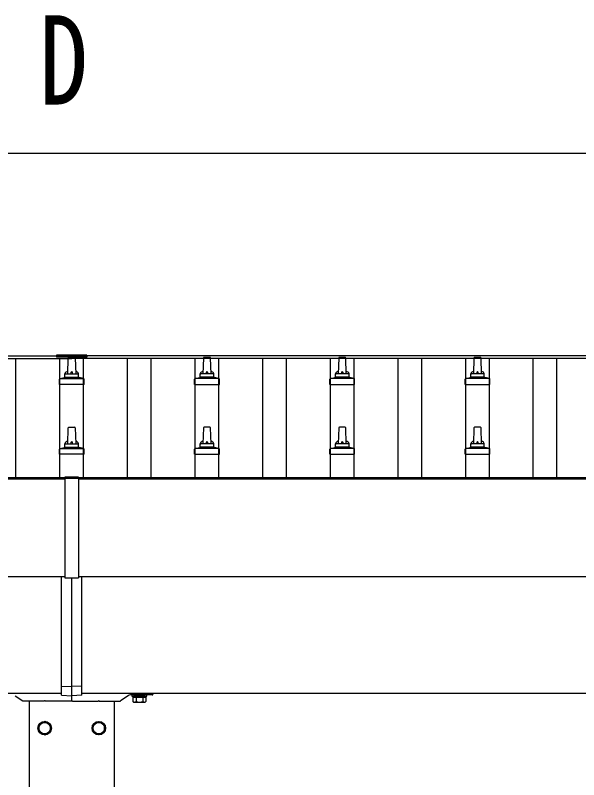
# Model space of a CAD drawing. Units: millimetres, scale not verified. Extents: x -16820 to 16820, y -11880 to 11880.
# Drawn here: x -7797 to -6964, y -6077 to -4947 of the extents above; entities that cross this region are included whole.
import ezdxf
from ezdxf.enums import TextEntityAlignment as Align

# ---------------------------------------------------------------- set-up
doc = ezdxf.new("R2010")
doc.units = ezdxf.units.MM
doc.header["$LTSCALE"] = 50
for name, color, linetype in [('0-4_YKK_13', 4, 'Continuous'), ('0-5_YKK_A1', 4, 'Continuous'), ('0-6_YKK_D', 6, 'Continuous')]:
    doc.layers.add(name, color=color, linetype=linetype)
doc.styles.add('ＭＳ ゴシック', font='')
doc.styles.get('ＭＳ ゴシック').set_extended_font_data('MS Gothic')

msp = doc.modelspace()

# ---------------------------------------------------------------- linework, layer by layer
at = {"layer": '0-4_YKK_13'}
for p, q in [((-7735.92, -5449.89), (-7735.92, -5452.73)), ((-7690.92, -5449.89), (-7735.92, -5449.89)), ((-7690.92, -5451.74), (-7735.92, -5451.74)), ((-7690.92, -5452.73), (-7735.92, -5452.73)), ((-7719.42, -5477.41), (-7718.69, -5453.88)), ((-7717.69, -5452.91), (-7709.15, -5452.91)), ((-7708.15, -5453.88), (-7707.42, -5477.41)), ((-7690.92, -5449.89), (-7690.92, -5452.73)), ((-7518.69, -5453.88), (-7519.42, -5477.41)), ((-7509.15, -5452.91), (-7517.69, -5452.91)), ((-7507.42, -5477.41), (-7508.15, -5453.88)), ((-7318.69, -5453.88), (-7319.42, -5477.41)), ((-7309.15, -5452.91), (-7317.69, -5452.91)), ((-7307.42, -5477.41), (-7308.15, -5453.88)), ((-7118.69, -5453.88), (-7119.42, -5477.41)), ((-7109.15, -5452.91), (-7117.69, -5452.91)), ((-7107.42, -5477.41), (-7108.15, -5453.88)), ((-7723.42, -5481.62), (-7723.42, -5477.41)), ((-7722.42, -5477.41), (-7704.42, -5477.41)), ((-7703.42, -5481.62), (-7703.42, -5477.41)), ((-7523.42, -5481.62), (-7523.42, -5477.41)), ((-7504.42, -5477.41), (-7522.42, -5477.41)), ((-7503.42, -5481.62), (-7503.42, -5477.41)), ((-7323.42, -5481.62), (-7323.42, -5477.41)), ((-7304.42, -5477.41), (-7322.42, -5477.41)), ((-7303.42, -5481.62), (-7303.42, -5477.41)), ((-7123.42, -5481.62), (-7123.42, -5477.41)), ((-7104.42, -5477.41), (-7122.42, -5477.41)), ((-7103.42, -5481.62), (-7103.42, -5477.41)), ((-7731.67, -5492.91), (-7731.67, -5485.19)), ((-7731.29, -5484.41), (-7695.55, -5484.41)), ((-7730.91, -5484.22), (-7724.19, -5482.59)), ((-7723.8, -5482.41), (-7703.04, -5482.41)), ((-7695.94, -5484.22), (-7702.66, -5482.59)), ((-7695.17, -5492.91), (-7695.17, -5485.19)), ((-7531.67, -5492.91), (-7531.67, -5485.19)), ((-7495.55, -5484.41), (-7531.29, -5484.41)), ((-7530.91, -5484.22), (-7524.19, -5482.59)), ((-7503.04, -5482.41), (-7523.8, -5482.41)), ((-7495.94, -5484.22), (-7502.66, -5482.59)), ((-7495.17, -5492.91), (-7495.17, -5485.19)), ((-7331.67, -5492.91), (-7331.67, -5485.19)), ((-7295.55, -5484.41), (-7331.29, -5484.41)), ((-7330.91, -5484.22), (-7324.19, -5482.59)), ((-7303.04, -5482.41), (-7323.8, -5482.41)), ((-7295.94, -5484.22), (-7302.66, -5482.59)), ((-7295.17, -5492.91), (-7295.17, -5485.19)), ((-7131.67, -5492.91), (-7131.67, -5485.19)), ((-7095.55, -5484.41), (-7131.29, -5484.41)), ((-7130.91, -5484.22), (-7124.19, -5482.59)), ((-7103.04, -5482.41), (-7123.8, -5482.41)), ((-7095.94, -5484.22), (-7102.66, -5482.59)), ((-7095.17, -5492.91), (-7095.17, -5485.19)), ((-7695.17, -5492.91), (-7731.67, -5492.91)), ((-7531.67, -5492.91), (-7495.17, -5492.91)), ((-7331.67, -5492.91), (-7295.17, -5492.91)), ((-7131.67, -5492.91), (-7095.17, -5492.91)), ((-7719.42, -5580.74), (-7718.69, -5557.21)), ((-7717.69, -5556.24), (-7709.15, -5556.24)), ((-7708.15, -5557.21), (-7707.42, -5580.74)), ((-7518.69, -5557.21), (-7519.42, -5580.74)), ((-7509.15, -5556.24), (-7517.69, -5556.24)), ((-7507.42, -5580.74), (-7508.15, -5557.21)), ((-7318.69, -5557.21), (-7319.42, -5580.74)), ((-7309.15, -5556.24), (-7317.69, -5556.24)), ((-7307.42, -5580.74), (-7308.15, -5557.21)), ((-7118.69, -5557.21), (-7119.42, -5580.74)), ((-7109.15, -5556.24), (-7117.69, -5556.24)), ((-7107.42, -5580.74), (-7108.15, -5557.21)), ((-7723.42, -5584.95), (-7723.42, -5580.74)), ((-7722.42, -5580.74), (-7704.42, -5580.74)), ((-7703.42, -5584.95), (-7703.42, -5580.74)), ((-7523.42, -5584.95), (-7523.42, -5580.74)), ((-7504.42, -5580.74), (-7522.42, -5580.74)), ((-7503.42, -5584.95), (-7503.42, -5580.74)), ((-7323.42, -5584.95), (-7323.42, -5580.74)), ((-7304.42, -5580.74), (-7322.42, -5580.74)), ((-7303.42, -5584.95), (-7303.42, -5580.74)), ((-7123.42, -5584.95), (-7123.42, -5580.74)), ((-7104.42, -5580.74), (-7122.42, -5580.74)), ((-7103.42, -5584.95), (-7103.42, -5580.74)), ((-7731.67, -5596.24), (-7731.67, -5588.53)), ((-7731.29, -5587.74), (-7695.55, -5587.74)), ((-7730.91, -5587.55), (-7724.19, -5585.92)), ((-7723.8, -5585.74), (-7703.04, -5585.74)), ((-7695.94, -5587.55), (-7702.66, -5585.92)), ((-7695.17, -5596.24), (-7695.17, -5588.53)), ((-7531.67, -5596.24), (-7531.67, -5588.53)), ((-7495.55, -5587.74), (-7531.29, -5587.74)), ((-7530.91, -5587.55), (-7524.19, -5585.92)), ((-7503.04, -5585.74), (-7523.8, -5585.74)), ((-7495.94, -5587.55), (-7502.66, -5585.92)), ((-7495.17, -5596.24), (-7495.17, -5588.53)), ((-7331.67, -5596.24), (-7331.67, -5588.53)), ((-7295.55, -5587.74), (-7331.29, -5587.74)), ((-7330.91, -5587.55), (-7324.19, -5585.92)), ((-7303.04, -5585.74), (-7323.8, -5585.74)), ((-7295.94, -5587.55), (-7302.66, -5585.92)), ((-7295.17, -5596.24), (-7295.17, -5588.53)), ((-7131.67, -5596.24), (-7131.67, -5588.53)), ((-7095.55, -5587.74), (-7131.29, -5587.74)), ((-7130.91, -5587.55), (-7124.19, -5585.92)), ((-7103.04, -5585.74), (-7123.8, -5585.74)), ((-7095.94, -5587.55), (-7102.66, -5585.92)), ((-7095.17, -5596.24), (-7095.17, -5588.53)), ((-7695.17, -5596.24), (-7731.67, -5596.24)), ((-7531.67, -5596.24), (-7495.17, -5596.24)), ((-7331.67, -5596.24), (-7295.17, -5596.24)), ((-7131.67, -5596.24), (-7095.17, -5596.24)), ((-7723.42, -5630.16), (-7723.42, -5778.95)), ((-7703.42, -5630.16), (-7723.42, -5630.16)), ((-7703.42, -5631.76), (-7723.42, -5631.76)), ((-7703.42, -5630.16), (-7703.42, -5778.95)), ((-7728.42, -5939.66), (-7728.42, -5777.16)), ((-7723.42, -5778.95), (-7703.42, -5778.95)), ((-7698.42, -5939.66), (-7698.42, -5777.16)), ((-7698.42, -5939.66), (-7713.42, -5939)), ((-7698.42, -5952.34), (-7698.42, -5939.66)), ((-7796.88, -5953.07), (-7785.68, -5960.82)), ((-7728.42, -5952.34), (-7713.42, -5953)), ((-7713.42, -5960), (-7713.42, -5950)), ((-7629.96, -5953.07), (-7641.16, -5960.82)), ((-7614.09, -5952), (-7626.55, -5952)), ((-7594.42, -5952), (-7612.75, -5952)), ((-7593.42, -5950), (-7593.42, -5951)), ((-7754.09, -5961), (-7785.11, -5961)), ((-7714.42, -5961), (-7752.75, -5961)), ((-7712.42, -5961), (-7674.09, -5961)), ((-7672.75, -5961), (-7641.73, -5961)), ((-7623.24, -5955.4), (-7623.24, -5961.64)), ((-7623.24, -5955.4), (-7603.61, -5955.4)), ((-7621.92, -5962.4), (-7623.24, -5961.64)), ((-7621.92, -5962.4), (-7604.92, -5962.4)), ((-7618.33, -5955.4), (-7618.33, -5961.64)), ((-7608.51, -5955.4), (-7608.51, -5961.64)), ((-7604.92, -5962.4), (-7603.61, -5961.64)), ((-7603.61, -5955.4), (-7603.61, -5961.64)), ((-7744.82, -6000.75), (-7744.92, -6000.75)), ((-7744.82, -6001.25), (-7744.92, -6001.25)), ((-7682.02, -6000.75), (-7681.92, -6000.75)), ((-7682.02, -6001.25), (-7681.92, -6001.25))]:
    msp.add_line(p, q, dxfattribs=at)
for points in [[(-7728.42, -5952.34), (-7728.42, -5939.66), (-7713.42, -5939), (-7713.42, -5778.95)], [(-7698.42, -5952.34), (-7713.42, -5953), (-7713.42, -5939)]]:
    msp.add_lwpolyline(points, dxfattribs=at)
for points in [[(-7602.42, -5952), (-7624.42, -5952), (-7624.42, -5953.6), (-7602.42, -5953.6)], [(-7622.02, -5953.6), (-7622.02, -5955.4), (-7604.82, -5955.4), (-7604.82, -5953.6)], [(-7753.42, -5991.19), (-7761.92, -5996.09), (-7761.92, -6005.91), (-7753.42, -6010.81), (-7744.92, -6005.91), (-7744.92, -5996.09)], [(-7673.42, -5991.19), (-7664.92, -5996.09), (-7664.92, -6005.91), (-7673.42, -6010.81), (-7681.92, -6005.91), (-7681.92, -5996.09)]]:
    msp.add_lwpolyline(points, close=True, dxfattribs=at)
for centre, radius in [((-7753.42, -6001), 10), ((-7753.42, -6001), 8.5), ((-7673.42, -6001), 10), ((-7673.42, -6001), 8.5)]:
    msp.add_circle(centre, radius, dxfattribs=at)
for centre, radius, start, end in [((-7717.69, -5453.91), 1, 90, 178.60509), ((-7709.15, -5453.91), 1, 1.39491, 90), ((-7517.69, -5453.91), 1, 90, 178.60509), ((-7509.15, -5453.91), 1, 1.39491, 90), ((-7317.69, -5453.91), 1, 90, 178.60509), ((-7309.15, -5453.91), 1, 1.39491, 90), ((-7117.69, -5453.91), 1, 90, 178.60509), ((-7109.15, -5453.91), 1, 1.39491, 90), ((-7719.34, -5478.04), 4.13, 90, 171.17633), ((-7722.42, -5478.41), 1, 90, 180), ((-7710.09, -5477.41), 4.83, 133.60282, 180), ((-7716.75, -5477.41), 4.83, 0, 46.39718), ((-7707.51, -5478.04), 4.13, 8.82367, 90), ((-7704.42, -5478.41), 1, 0, 90), ((-7519.34, -5478.04), 4.13, 90, 171.17633), ((-7522.42, -5478.41), 1, 90, 180), ((-7510.09, -5477.41), 4.83, 133.60282, 180), ((-7516.75, -5477.41), 4.83, 0, 46.39718), ((-7507.51, -5478.04), 4.13, 8.82367, 90), ((-7504.42, -5478.41), 1, 0, 90), ((-7319.34, -5478.04), 4.13, 90, 171.17633), ((-7322.42, -5478.41), 1, 90, 180), ((-7310.09, -5477.41), 4.83, 133.60282, 180), ((-7316.75, -5477.41), 4.83, 0, 46.39718), ((-7307.51, -5478.04), 4.13, 8.82367, 90), ((-7304.42, -5478.41), 1, 0, 90), ((-7119.34, -5478.04), 4.13, 90, 171.17633), ((-7122.42, -5478.41), 1, 90, 180), ((-7110.09, -5477.41), 4.83, 133.60282, 180), ((-7116.75, -5477.41), 4.83, 0, 46.39718), ((-7107.51, -5478.04), 4.13, 8.82367, 90), ((-7104.42, -5478.41), 1, 0, 90), ((-7730.67, -5485.19), 1, 103.62699, 180), ((-7724.42, -5481.62), 1, 283.62699, 0), ((-7702.42, -5481.62), 1, 180, 256.37301), ((-7696.17, -5485.19), 1, 0, 76.37301), ((-7530.67, -5485.19), 1, 103.62699, 180), ((-7524.42, -5481.62), 1, 283.62699, 0), ((-7502.42, -5481.62), 1, 180, 256.37301), ((-7496.17, -5485.19), 1, 0, 76.37301), ((-7330.67, -5485.19), 1, 103.62699, 180), ((-7324.42, -5481.62), 1, 283.62699, 0), ((-7302.42, -5481.62), 1, 180, 256.37301), ((-7296.17, -5485.19), 1, 0, 76.37301), ((-7130.67, -5485.19), 1, 103.62699, 180), ((-7124.42, -5481.62), 1, 283.62699, 0), ((-7102.42, -5481.62), 1, 180, 256.37301), ((-7096.17, -5485.19), 1, 0, 76.37301), ((-7717.69, -5557.24), 1, 90, 178.60509), ((-7709.15, -5557.24), 1, 1.39491, 90), ((-7517.69, -5557.24), 1, 90, 178.60509), ((-7509.15, -5557.24), 1, 1.39491, 90), ((-7317.69, -5557.24), 1, 90, 178.60509), ((-7309.15, -5557.24), 1, 1.39491, 90), ((-7117.69, -5557.24), 1, 90, 178.60509), ((-7109.15, -5557.24), 1, 1.39491, 90), ((-7719.34, -5581.37), 4.13, 90, 171.17633), ((-7722.42, -5581.74), 1, 90, 180), ((-7710.09, -5580.74), 4.83, 133.60282, 180), ((-7716.75, -5580.74), 4.83, 0, 46.39718), ((-7707.51, -5581.37), 4.13, 8.82367, 90), ((-7704.42, -5581.74), 1, 0, 90), ((-7519.34, -5581.37), 4.13, 90, 171.17633), ((-7522.42, -5581.74), 1, 90, 180), ((-7510.09, -5580.74), 4.83, 133.60282, 180), ((-7516.75, -5580.74), 4.83, 0, 46.39718), ((-7507.51, -5581.37), 4.13, 8.82367, 90), ((-7504.42, -5581.74), 1, 0, 90), ((-7319.34, -5581.37), 4.13, 90, 171.17633), ((-7322.42, -5581.74), 1, 90, 180), ((-7310.09, -5580.74), 4.83, 133.60282, 180), ((-7316.75, -5580.74), 4.83, 0, 46.39718), ((-7307.51, -5581.37), 4.13, 8.82367, 90), ((-7304.42, -5581.74), 1, 0, 90), ((-7119.34, -5581.37), 4.13, 90, 171.17633), ((-7122.42, -5581.74), 1, 90, 180), ((-7110.09, -5580.74), 4.83, 133.60282, 180), ((-7116.75, -5580.74), 4.83, 0, 46.39718), ((-7107.51, -5581.37), 4.13, 8.82367, 90), ((-7104.42, -5581.74), 1, 0, 90), ((-7730.67, -5588.53), 1, 103.62699, 180), ((-7724.42, -5584.95), 1, 283.62699, 0), ((-7702.42, -5584.95), 1, 180, 256.37301), ((-7696.17, -5588.53), 1, 0, 76.37301), ((-7530.67, -5588.53), 1, 103.62699, 180), ((-7524.42, -5584.95), 1, 283.62699, 0), ((-7502.42, -5584.95), 1, 180, 256.37301), ((-7496.17, -5588.53), 1, 0, 76.37301), ((-7330.67, -5588.53), 1, 103.62699, 180), ((-7324.42, -5584.95), 1, 283.62699, 0), ((-7302.42, -5584.95), 1, 180, 256.37301), ((-7296.17, -5588.53), 1, 0, 76.37301), ((-7130.67, -5588.53), 1, 103.62699, 180), ((-7124.42, -5584.95), 1, 283.62699, 0), ((-7102.42, -5584.95), 1, 180, 256.37301), ((-7096.17, -5588.53), 1, 0, 76.37301), ((-7626.55, -5958), 6, 90, 124.69515), ((-7614.09, -5951.8), 0.2, 270, 343.39845), ((-7613.42, -5952), 0.5, 16.60155, 163.39845), ((-7612.75, -5951.8), 0.2, 196.60155, 270), ((-7594.42, -5951), 1, 270, 0), ((-7785.11, -5960), 1, 235.30485, 270), ((-7754.09, -5960.8), 0.2, 270, 343.39845), ((-7753.42, -5961), 0.5, 16.60155, 163.39845), ((-7752.75, -5960.8), 0.2, 196.60155, 270), ((-7714.42, -5960), 1, 270, 0), ((-7712.42, -5960), 1, 180, 270), ((-7674.09, -5960.8), 0.2, 270, 343.39845), ((-7673.42, -5961), 0.5, 16.60155, 163.39845), ((-7672.75, -5960.8), 0.2, 196.60155, 270), ((-7641.73, -5960), 1, 270, 304.69515), ((-7620.78, -5958.06), 4.34, 235.61575, 304.38425), ((-7613.42, -5946.16), 16.24, 252.41205, 287.58795), ((-7606.06, -5958.06), 4.34, 235.61575, 304.38425), ((-7753.42, -6001), 8.6, 171.25399, 188.74601), ((-7753.42, -6001), 8.6, 111.25399, 128.74601), ((-7753.42, -6001), 8.6, 51.25399, 68.74601), ((-7753.42, -6001), 8.6, 1.66581, 8.74601), ((-7673.42, -6001), 8.6, 171.25399, 178.33419), ((-7673.42, -6001), 8.6, 111.25399, 128.74601), ((-7673.42, -6001), 8.6, 51.25399, 68.74601), ((-7673.42, -6001), 8.6, 351.25399, 8.74601), ((-7753.42, -6001), 8.6, 231.25399, 248.74601), ((-7753.42, -6001), 8.6, 291.25399, 308.74601), ((-7753.42, -6001), 8.6, 351.25399, 358.33419), ((-7673.42, -6001), 8.6, 181.66581, 188.74601), ((-7673.42, -6001), 8.6, 231.25399, 248.74601), ((-7673.42, -6001), 8.6, 291.25399, 308.74601)]:
    msp.add_arc(centre, radius, start, end, dxfattribs=at)
at = {"layer": '0-5_YKK_A1'}
for p, q in [((-13136.42, -5450.89), (-7735.92, -5450.89)), ((-13136.42, -5454.47), (-7713.42, -5454.47)), ((-7795.92, -5630.5), (-7795.92, -5454.47)), ((-7730.92, -5630.73), (-7730.92, -5454.47)), ((-7713.42, -5452.73), (-7713.42, -5454.47)), ((-2290.42, -5454.47), (-7713.42, -5454.47)), ((-7695.92, -5630.73), (-7695.92, -5454.47)), ((-2290.42, -5450.89), (-7690.92, -5450.89)), ((-7630.92, -5630.5), (-7630.92, -5454.47)), ((-7595.92, -5630.5), (-7595.92, -5454.47)), ((-7530.92, -5630.5), (-7530.92, -5454.47)), ((-7495.92, -5630.5), (-7495.92, -5454.47)), ((-7430.92, -5630.5), (-7430.92, -5454.47)), ((-7395.92, -5630.5), (-7395.92, -5454.47)), ((-7330.92, -5630.5), (-7330.92, -5454.47)), ((-7295.92, -5630.5), (-7295.92, -5454.47)), ((-7230.92, -5630.5), (-7230.92, -5454.47)), ((-7195.92, -5630.5), (-7195.92, -5454.47)), ((-7130.92, -5630.5), (-7130.92, -5454.47)), ((-7095.92, -5630.5), (-7095.92, -5454.47)), ((-7030.92, -5630.5), (-7030.92, -5454.47)), ((-6995.92, -5630.5), (-6995.92, -5454.47)), ((-13136.42, -5630.73), (-7723.42, -5630.73)), ((-13131.72, -5632.29), (-7723.42, -5632.29)), ((-7703.42, -5630.73), (-2290.42, -5630.73)), ((-7703.42, -5632.29), (-2295.12, -5632.29)), ((-7723.42, -5777.16), (-13131.72, -5777.16)), ((-2295.12, -5777.16), (-7703.42, -5777.16)), ((-7728.42, -5950), (-13018.82, -5950)), ((-2408.03, -5950), (-7698.42, -5950)), ((-7775.92, -8750), (-7775.92, -5961)), ((-7650.92, -5961), (-7650.92, -8750))]:
    msp.add_line(p, q, dxfattribs=at)
at = {"layer": '0-6_YKK_D'}
msp.add_line((-12948.42, -5150.89), (-2478.42, -5150.89), dxfattribs=at)

# ---------------------------------------------------------------- texts
at = {"layer": '0-6_YKK_D', "style": 'ＭＳ ゴシック', "width": 0.8}
msp.add_text('D', height=132, dxfattribs=at).set_placement((-7761.42, -5118.89), align=Align.BOTTOM_LEFT)

doc.saveas('drawing.dxf')
